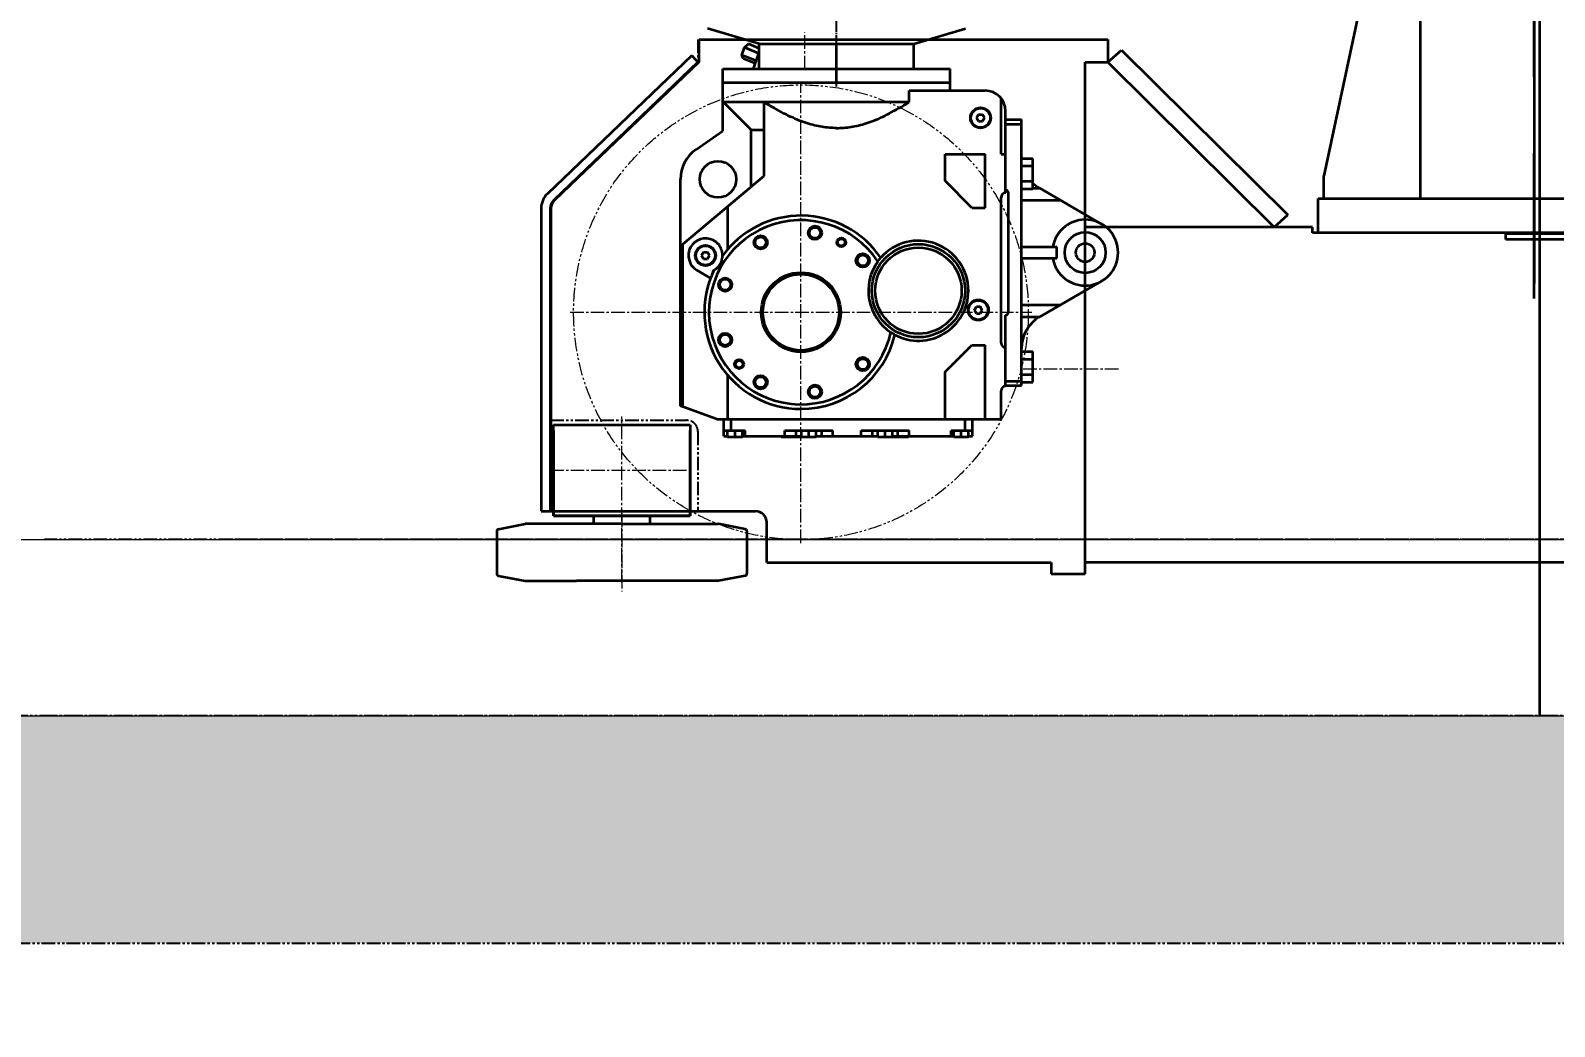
# Model space of a CAD drawing. Header units: millimetres. Extents: x -67280 to 67280, y -47520 to 47520.
# Drawn here: x 14634 to 15975, y 7327 to 8203 of the extents above; entities that cross this region are included whole.
import ezdxf

# ---------------------------------------------------------------- set-up
doc = ezdxf.new("R2010")
doc.units = ezdxf.units.MM
for name, pattern in [('CENTER', [16, 13, -1, 1, -1]), ('双点画线', [22, 12, -2, 2, -2, 2, -2]), ('点画线', [18, 12, -2, 2, -2])]:
    doc.linetypes.add(name, pattern=pattern)
doc.layers.get('0').update_dxf_attribs({"lineweight": 35})
for name, color, linetype, lineweight in [('7', 30, '双点画线', 18), ('ACAD0', 7, 'Continuous', 18), ('ACAD细实线', 2, 'Continuous', 18), ('CDRAFT0', 7, 'Continuous', 35), ('EB0', 7, 'Continuous', 35), ('EB0_1', 7, 'Continuous', 35), ('中心线层', 1, '点画线', 18), ('剖面线层', 6, 'Continuous', 18), ('尺寸线层', 4, 'Continuous', 18), ('粗实线层', 7, 'Continuous', 35), ('粗实线层_1', 7, 'Continuous', 35)]:
    doc.layers.add(name, color=color, linetype=linetype, lineweight=lineweight)
doc.styles.add('标准', font='', dxfattribs={"width": 0.667})
doc.styles.get('标准').set_extended_font_data('宋体')
doc.dimstyles.new('标准', dxfattribs={"dimscale": 160, "dimtxt": 2, "dimasz": 1, "dimexe": 1, "dimexo": 0, "dimgap": 1, "dimtad": 1, "dimdec": 1, "dimdsep": 46, "dimtxsty": '标准', "dimblk": '_CAXARROW', "dimcen": 0, "dimdle": 2, "dimaunit": 1, "dimadec": 0, "dimazin": 2, "dimtfac": 0.707107, "dimtdec": 3, "dimtmove": 0, "dimatfit": 3, "dimfxl": 0, "dimfrac": 2, "dimtolj": 1, "dimarcsym": 0})

# ---------------------------------------------------------------- blocks, each defined once
blk = doc.blocks.new('*X1422')
at = {"layer": '尺寸线层', "linetype": 'Continuous', "lineweight": 18}
for points in [[(-45548, 4482.5), (-45388, 4462.5), (-45388, 4502.5)], [(20352, 4482.5), (20192, 4462.5), (20192, 4502.5)]]:
    blk.add_hatch(color=0, dxfattribs=at).paths.add_polyline_path(points, flags=0)
at = {"layer": '尺寸线层', "color": 0}
for p, q in [((-45548, 7646.8), (-45548, 4322.5)), ((20352, 7646.8), (20352, 4322.5))]:
    blk.add_line(p, q, dxfattribs=at)
at = {"layer": '尺寸线层', "color": 0, "linetype": 'Continuous', "lineweight": 18}
blk.add_line((20352, 4482.5), (-45548, 4482.5), dxfattribs=at)
at = {"layer": '尺寸线层', "color": 0, "insert": (-12598, 4849.7), "char_height": 320, "width": 4468.485, "attachment_point": 5, "line_spacing_factor": 1.15057, "style": '标准'}
blk.add_mtext('\\T1.1;地轨总长=65900', dxfattribs=at)
blk = doc.blocks.new('_CAXARROW')
blk.add_hatch(color=0).paths.add_polyline_path([(0, 0), (-1, 0.125), (-1, -0.125)], flags=0)
blk = doc.blocks.new('*X1431')
at = {"layer": '尺寸线层', "linetype": 'Continuous', "lineweight": 18}
for points in [[(-43338, 6013.6), (-43178, 6033.6), (-43178, 5993.6)], [(18142, 6013.6), (17982, 6033.6), (17982, 5993.6)]]:
    blk.add_hatch(color=0, dxfattribs=at).paths.add_polyline_path(points, flags=0)
at = {"layer": '尺寸线层', "color": 0}
for p, q in [((-43338, 7599.8), (-43338, 5853.6)), ((18142, 7599.8), (18142, 5853.6))]:
    blk.add_line(p, q, dxfattribs=at)
at = {"layer": '尺寸线层', "color": 0, "linetype": 'Continuous', "lineweight": 18}
blk.add_line((-43338, 6013.6), (18142, 6013.6), dxfattribs=at)
at = {"layer": '尺寸线层', "color": 0, "insert": (-12598, 6333.6), "char_height": 320, "width": 4248.879, "attachment_point": 5, "line_spacing_factor": 1.15057, "style": '标准'}
blk.add_mtext('\\T1.1;2120x29=61480', dxfattribs=at)
blk = doc.blocks.new('*X1452')
at = {"layer": 'CDRAFT0'}
blk.add_line((-275, -6), (-275, 0), dxfattribs=at)
at = {"layer": 'EB0'}
for p, q in [((-250, 10463.2), (-250, -44.7)), ((-370, 355), (-435, 50)), ((-435, 30), (-435, 50))]:
    blk.add_line(p, q, dxfattribs=at)
at = {"layer": 'EB0_1'}
for p, q in [((-350, 30), (-350, 10349)), ((-350, 40), (-350, 180)), ((-440, 30), (-12.5, 30)), ((-440, 0), (-440, 30)), ((-12.5, 0), (-440, 0)), ((-75, -6), (-275, -6))]:
    blk.add_line(p, q, dxfattribs=at)
blk = doc.blocks.new('*X1526')
at = {"layer": 'EB0', "color": 1, "linetype": 'CENTER', "lineweight": 25}
blk.add_line((31.9, 198.7), (31.9, 271.3), dxfattribs=at)
at = {"layer": 'EB0', "color": 1}
for p, q in [((-36.1, 236), (-81.6, 249.5)), ((99.9, 236), (145.4, 249.5)), ((-51.3, 226.3), (-49, 232.8)), ((-49, 232.8), (-45.6, 236)), ((-36.5, 227.7), (-49, 232.8)), ((-36.1, 232.1), (-45.6, 236)), ((-41.2, 214), (-36.1, 228.9)), ((-36.1, 236), (99.9, 236)), ((-36.1, 214), (-36.1, 236)), ((31.9, 214), (31.9, 236)), ((99.9, 214), (99.9, 236)), ((-50.1, 223), (-51.3, 226.3)), ((-38.8, 221.2), (-51.3, 226.3)), ((-39.6, 218.8), (-50.1, 223)), ((-68.1, 214), (131.9, 214)), ((-68.1, 159.7), (-68.1, 214)), ((-68.1, 202), (131.9, 202)), ((31.9, 202), (31.9, 214)), ((131.9, 195), (131.9, 214)), ((95.7, 195), (162.6, 195)), ((95.7, 185), (95.7, 195)), ((176.6, 139), (176.6, 188.3)), ((-68.1, 185), (95.7, 185)), ((-63.8, 181), (-67.8, 185)), ((-60, 177.2), (-63.8, 181)), ((-56.3, 173.6), (-60, 177.2)), ((-29.6, 183.5), (-31.9, 185)), ((-31.9, 120), (-31.9, 185)), ((-27.3, 182.1), (-29.6, 183.5)), ((-25, 180.8), (-27.3, 182.1)), ((-22.8, 179.5), (-25, 180.8)), ((-20.7, 178.3), (-22.8, 179.5)), ((-18.6, 177.1), (-20.7, 178.3)), ((-16.5, 176), (-18.6, 177.1)), ((-14.5, 174.9), (-16.5, 176)), ((-12.5, 173.9), (-14.5, 174.9)), ((76.3, 173.9), (78.3, 174.9)), ((78.3, 174.9), (80.3, 176)), ((80.3, 176), (82.4, 177.1)), ((82.4, 177.1), (84.5, 178.3)), ((84.5, 178.3), (86.7, 179.5)), ((86.7, 179.5), (88.9, 180.8)), ((88.9, 180.8), (91.1, 182.1)), ((91.1, 182.1), (93.4, 183.5)), ((93.4, 183.5), (95.7, 185)), ((180.6, 105), (180.6, 177)), ((-52.8, 170.1), (-56.3, 173.6)), ((-49.4, 166.7), (-52.8, 170.1)), ((-46.2, 163.5), (-49.4, 166.7)), ((-43.1, 160.4), (-46.2, 163.5)), ((-10.6, 172.9), (-12.5, 173.9)), ((-8.6, 172), (-10.6, 172.9)), ((-6.7, 171.2), (-8.6, 172)), ((-4.9, 170.3), (-6.7, 171.2)), ((-3, 169.6), (-4.9, 170.3)), ((-1.2, 168.8), (-3, 169.6)), ((0.6, 168.1), (-1.2, 168.8)), ((2.3, 167.5), (0.6, 168.1)), ((4.1, 166.9), (2.3, 167.5)), ((5.8, 166.3), (4.1, 166.9)), ((7.5, 165.8), (5.8, 166.3)), ((9.2, 165.3), (7.5, 165.8)), ((10.9, 164.8), (9.2, 165.3)), ((12.6, 164.4), (10.9, 164.8)), ((14.2, 164), (12.6, 164.4)), ((15.9, 163.7), (14.2, 164)), ((17.5, 163.3), (15.9, 163.7)), ((19.1, 163.1), (17.5, 163.3)), ((20.7, 162.8), (19.1, 163.1)), ((22.4, 162.6), (20.7, 162.8)), ((24, 162.4), (22.4, 162.6)), ((25.6, 162.3), (24, 162.4)), ((27.1, 162.1), (25.6, 162.3)), ((28.7, 162.1), (27.1, 162.1)), ((30.3, 162), (28.7, 162.1)), ((31.9, 162), (30.3, 162)), ((31.9, 162), (33.5, 162)), ((33.5, 162), (35.1, 162.1)), ((35.1, 162.1), (36.7, 162.1)), ((36.7, 162.1), (38.3, 162.3)), ((38.3, 162.3), (39.9, 162.4)), ((39.9, 162.4), (41.5, 162.6)), ((41.5, 162.6), (43.1, 162.8)), ((43.1, 162.8), (44.7, 163.1)), ((44.7, 163.1), (46.3, 163.3)), ((46.3, 163.3), (47.9, 163.7)), ((47.9, 163.7), (49.6, 164)), ((49.6, 164), (51.2, 164.4)), ((51.2, 164.4), (52.9, 164.8)), ((52.9, 164.8), (54.6, 165.3)), ((54.6, 165.3), (56.3, 165.8)), ((56.3, 165.8), (58, 166.3)), ((58, 166.3), (59.7, 166.9)), ((59.7, 166.9), (61.5, 167.5)), ((61.5, 167.5), (63.2, 168.1)), ((63.2, 168.1), (65, 168.8)), ((65, 168.8), (66.9, 169.6)), ((66.9, 169.6), (68.7, 170.3)), ((68.7, 170.3), (70.6, 171.2)), ((70.6, 171.2), (72.5, 172)), ((72.5, 172), (74.4, 172.9)), ((74.4, 172.9), (76.3, 173.9)), ((155.1, 171), (156.9, 174)), ((156.9, 168), (155.1, 171)), ((156.9, 174), (160.3, 174)), ((156.9, 168), (160.3, 168)), ((162.1, 171), (160.3, 174)), ((160.3, 168), (162.1, 171)), ((180.6, 169.5), (194.6, 169.5)), ((180.6, 165.5), (194.6, 165.5)), ((194.6, -64.5), (194.6, 169.5)), ((-91.7, 143.3), (-68.1, 159.7)), ((-43.1, 160.4), (-31.9, 160.4)), ((-43.1, 110.6), (-43.1, 160.4)), ((127.4, 139), (162.6, 139)), ((127.4, 115.5), (127.4, 139)), ((162.6, 92), (162.6, 139)), ((176.6, 139), (180.6, 139)), ((194.6, 135.4), (204.6, 135.4)), ((204.6, 108.6), (204.6, 135.4)), ((194.6, 128.7), (204.6, 128.7)), ((-105.4, -82.4), (-105.4, 117)), ((-103.4, 60), (-31.9, 120)), ((150.9, 92), (127.4, 115.5)), ((194.6, 115.3), (204.6, 115.3)), ((194.6, 108.6), (204.6, 108.6)), ((204.6, 109.1), (210.6, 109.1)), ((210.6, 109.1), (210.6, 109.1)), ((210.6, 109.1), (210.6, 109.1)), ((210.6, 109.1), (210.6, 109.1)), ((210.6, 109.1), (210.6, 109.1)), ((210.6, 109.1), (210.6, 109.1)), ((210.6, 109.1), (210.6, 109.1)), ((265.1, 77.6), (210.6, 109.1)), ((176.6, -27), (176.6, 101)), ((183.1, 0), (183.1, 105)), ((194.6, 98.5), (228.9, 98.5)), ((-63.8, 55.4), (-63.8, 93.2)), ((150.9, 92), (162.6, 92)), ((-103.4, -83.1), (-103.4, 60)), ((-76.2, 63.2), (-76.6, 63.4)), ((-75.8, 62.9), (-76.2, 63.2)), ((-75.4, 62.7), (-75.8, 62.9)), ((-75, 62.4), (-75.4, 62.7)), ((-74.6, 62.1), (-75, 62.4)), ((-74.2, 61.9), (-74.6, 62.1)), ((-73.8, 61.6), (-74.2, 61.9)), ((-73.5, 61.2), (-73.8, 61.6)), ((-73.1, 60.9), (-73.5, 61.2)), ((-72.8, 60.6), (-73.1, 60.9)), ((-72.4, 60.2), (-72.8, 60.6)), ((-72.1, 59.9), (-72.4, 60.2)), ((-71.8, 59.5), (-72.1, 59.9)), ((-71.5, 59.2), (-71.8, 59.5)), ((-71.2, 58.8), (-71.5, 59.2)), ((-71, 58.4), (-71.2, 58.8)), ((-70.7, 58), (-71, 58.4)), ((-70.5, 57.6), (-70.7, 58)), ((-70.2, 57.2), (-70.5, 57.6)), ((-70, 56.8), (-70.2, 57.2)), ((-69.8, 56.3), (-70, 56.8)), ((-69.6, 55.9), (-69.8, 56.3)), ((-69.4, 55.4), (-69.6, 55.9)), ((-69.2, 54.9), (-69.4, 55.4)), ((-69.1, 54.5), (-69.2, 54.9)), ((-68.9, 54), (-69.1, 54.5)), ((-68.8, 53.5), (-68.9, 54)), ((194.6, 57.5), (225.6, 57.5)), ((225.6, 47.5), (225.6, 57.5)), ((-86.9, 50), (-85.1, 53)), ((-85.1, 47), (-86.9, 50)), ((-85.1, 53), (-81.7, 53)), ((-85.1, 47), (-81.7, 47)), ((-79.9, 50), (-81.7, 53)), ((-81.7, 47), (-79.9, 50)), ((-72.2, 40), (-72, 40.3)), ((-72, 40.3), (-71.7, 40.6)), ((-71.7, 40.6), (-71.5, 40.9)), ((-71.5, 40.9), (-71.3, 41.2)), ((-71.3, 41.2), (-71, 41.5)), ((-71, 41.5), (-70.8, 41.8)), ((-70.8, 41.8), (-70.6, 42.2)), ((-70.6, 42.2), (-70.4, 42.5)), ((-70.4, 42.5), (-70.2, 42.8)), ((-70.2, 42.8), (-70, 43.2)), ((-70, 43.2), (-69.9, 43.5)), ((-69.9, 43.5), (-69.7, 43.9)), ((-69.7, 43.9), (-69.5, 44.2)), ((-69.5, 44.2), (-69.4, 44.6)), ((-69.4, 44.6), (-69.3, 45)), ((-69.3, 45), (-69.1, 45.3)), ((-69.1, 45.3), (-69, 45.7)), ((-69, 45.7), (-68.9, 46)), ((-68.9, 46.3), (-68.8, 46.6)), ((-68.9, 46), (-68.9, 46.3)), ((-68.7, 53), (-68.8, 53.5)), ((-68.8, 46.6), (-68.7, 46.9)), ((-68.6, 52.5), (-68.7, 53)), ((-68.7, 46.9), (-68.6, 47.2)), ((-68.5, 52), (-68.6, 52.5)), ((-68.6, 47.8), (-68.5, 48)), ((-68.6, 47.5), (-68.6, 47.8)), ((-68.6, 47.2), (-68.6, 47.5)), ((-68.5, 51.5), (-68.5, 52)), ((-68.4, 51.1), (-68.5, 51.5)), ((-68.5, 48.5), (-68.4, 48.7)), ((-68.5, 48.2), (-68.5, 48.5)), ((-68.5, 48), (-68.5, 48.2)), ((-68.4, 50.6), (-68.4, 51.1)), ((-68.4, 50.1), (-68.4, 50.6)), ((-68.4, 49.6), (-68.4, 50.1)), ((-68.4, 49.5), (-68.4, 49.6)), ((-68.4, 49.6), (-68.4, 49.6)), ((-68.4, 49.6), (-68.4, 49.6)), ((-68.4, 49.4), (-68.4, 49.5)), ((-68.4, 49.5), (-68.4, 49.5)), ((-68.4, 49.3), (-68.4, 49.4)), ((-68.4, 49.1), (-68.4, 49.3)), ((-68.4, 49), (-68.4, 49.1)), ((-68.4, 48.8), (-68.4, 49)), ((-68.4, 48.7), (-68.4, 48.8)), ((68.2, 44.7), (68.3, 44.8)), ((68.3, 44.8), (68.4, 45)), ((68.4, 45), (68.5, 45.2)), ((68.5, 45.2), (68.7, 45.3)), ((68.7, 45.3), (68.8, 45.5)), ((68.8, 45.5), (68.9, 45.7)), ((68.9, 45.7), (69, 45.8)), ((69, 45.8), (69.2, 46)), ((69.2, 46), (69.3, 46.1)), ((69.3, 46.1), (69.4, 46.3)), ((69.4, 46.3), (69.5, 46.4)), ((69.5, 46.4), (69.6, 46.6)), ((69.6, 46.6), (69.7, 46.7)), ((69.7, 46.7), (69.8, 46.8)), ((69.8, 46.8), (69.9, 46.9)), ((69.9, 46.9), (70, 47.1)), ((70, 47.1), (70.1, 47.2)), ((70.1, 47.2), (70.2, 47.3)), ((70.2, 47.3), (70.3, 47.4)), ((70.3, 47.4), (70.4, 47.5)), ((70.4, 47.6), (70.5, 47.6)), ((70.4, 47.5), (70.4, 47.6)), ((70.5, 47.6), (70.6, 47.7)), ((70.6, 47.8), (70.7, 47.8)), ((70.6, 47.7), (70.6, 47.8)), ((70.7, 47.9), (70.8, 47.9)), ((70.7, 47.9), (70.7, 47.9)), ((70.7, 47.8), (70.7, 47.9)), ((70.8, 48), (70.8, 48)), ((70.8, 47.9), (70.8, 48)), ((70.8, 47.9), (70.8, 47.9)), ((194.6, 47.5), (225.6, 47.5)), ((-79, 29.9), (-91.1, 37.1)), ((-76.6, 36.6), (-76.5, 36.7)), ((-76.6, 35.5), (-76.6, 36.6)), ((-76.5, 36.7), (-76.4, 36.7)), ((-76.4, 36.7), (-76.3, 36.8)), ((-76.3, 36.8), (-76.2, 36.8)), ((-76.2, 36.8), (-76.1, 36.9)), ((-76.1, 36.9), (-76, 36.9)), ((-76, 36.9), (-75.9, 37)), ((-75.9, 37), (-75.8, 37.1)), ((-75.9, 37), (-75.9, 37)), ((-75.9, 37), (-75.9, 37)), ((-75.8, 37.1), (-75.7, 37.1)), ((-75.7, 37.1), (-75.6, 37.2)), ((-75.6, 37.2), (-75.5, 37.2)), ((-75.5, 37.2), (-75.4, 37.3)), ((-75.4, 37.3), (-75.2, 37.4)), ((-75.2, 37.4), (-75.1, 37.5)), ((-75.1, 37.5), (-74.9, 37.6)), ((-74.9, 37.6), (-74.7, 37.8)), ((-74.7, 37.8), (-74.5, 37.9)), ((-74.5, 37.9), (-74.3, 38.1)), ((-74.3, 38.1), (-74, 38.3)), ((-74, 38.3), (-73.8, 38.5)), ((-73.8, 38.5), (-73.5, 38.7)), ((-73.5, 38.7), (-73.3, 38.9)), ((-73.3, 38.9), (-73, 39.2)), ((-73, 39.2), (-72.8, 39.4)), ((-72.8, 39.4), (-72.5, 39.7)), ((-72.5, 39.7), (-72.2, 40)), ((210.6, -4.1), (265.1, 27.4)), ((153.1, 2), (154.9, 5)), ((154.9, -1), (153.1, 2)), ((154.9, 5), (158.3, 5)), ((160.1, 2), (158.3, 5)), ((158.3, -1), (160.1, 2)), ((194.6, 6.5), (228.9, 6.5)), ((154.9, -1), (158.3, -1)), ((180.6, -31), (180.6, -2.5)), ((194.6, -4.1), (210.6, -4.1)), ((210.6, -4.1), (210.6, -4.1)), ((210.6, -4.1), (210.6, -4.1)), ((210.6, -4.1), (210.6, -4.1)), ((210.6, -4.1), (210.6, -4.1)), ((210.6, -4.1), (210.6, -4.1)), ((79.8, -17.8), (79.7, -17.7)), ((80, -17.9), (79.8, -17.8)), ((80.2, -18), (80, -17.9)), ((80.3, -18.2), (80.2, -18)), ((80.5, -18.3), (80.3, -18.2)), ((80.7, -18.4), (80.5, -18.3)), ((80.9, -18.5), (80.7, -18.4)), ((81, -18.6), (80.9, -18.5)), ((81.2, -18.7), (81, -18.6)), ((81.3, -18.8), (81.2, -18.7)), ((81.5, -18.9), (81.3, -18.8)), ((81.7, -19), (81.5, -18.9)), ((81.8, -19), (81.7, -19)), ((82, -19.1), (81.8, -19)), ((82.1, -19.2), (82, -19.1)), ((82.2, -19.3), (82.1, -19.2)), ((82.3, -19.4), (82.2, -19.3)), ((82.5, -19.4), (82.3, -19.4)), ((82.6, -19.5), (82.5, -19.4)), ((82.7, -19.5), (82.6, -19.5)), ((82.8, -19.6), (82.7, -19.5)), ((82.9, -19.6), (82.8, -19.6)), ((82.9, -19.7), (82.9, -19.6)), ((83, -19.7), (82.9, -19.7)), ((83.1, -19.8), (83, -19.7)), ((83.1, -19.8), (83.1, -19.8)), ((83.2, -19.8), (83.1, -19.8)), ((83.2, -19.8), (83.2, -19.8)), ((83.2, -19.8), (83.2, -19.8)), ((83.3, -19.9), (83.2, -19.8)), ((83.3, -19.9), (83.3, -19.9)), ((127.4, -52.5), (150.9, -29)), ((150.9, -29), (162.6, -29)), ((162.6, -94), (162.6, -29)), ((180.6, -65), (180.6, -31)), ((194.6, -34.6), (204.6, -34.6)), ((204.6, -41.3), (204.6, -34.6)), ((127.4, -94), (127.4, -52.5)), ((194.6, -41.3), (204.6, -41.3)), ((204.6, -54.7), (204.6, -41.3)), ((-63.8, -94), (-63.8, -55.4)), ((180.6, -60.5), (194.6, -60.5)), ((180.6, -64.5), (194.6, -64.5)), ((194.6, -54.7), (204.6, -54.7)), ((194.6, -61.4), (204.6, -61.4)), ((204.6, -61.4), (204.6, -54.7)), ((176.6, -94), (176.6, -69)), ((-103.4, -83.1), (-105.4, -82.4)), ((-73.4, -94), (-103.4, -83.1)), ((-73.4, -94), (176.6, -94)), ((-67.4, -109), (-67.4, -94)), ((-67.4, -104), (-60.9, -104)), ((-63.9, -109.5), (-63.9, -104)), ((-60.9, -104), (-60.9, -94)), ((-60.9, -104), (-48.5, -104)), ((-57.4, -109.5), (-57.4, -104)), ((-50.9, -109.5), (-50.9, -104)), ((-48.5, -109), (-48.5, -104)), ((-13.5, -104), (28.7, -104)), ((-13.5, -109), (-13.5, -104)), ((-3.6, -109), (-3.6, -104)), ((1.1, -109.5), (1.1, -104)), ((7.6, -109.5), (7.6, -104)), ((14.1, -109.5), (14.1, -104)), ((18.9, -109), (18.9, -104)), ((28.7, -109), (28.7, -104)), ((53.5, -104), (95.7, -104)), ((53.5, -109), (53.5, -104)), ((63.4, -109), (63.4, -104)), ((68.1, -109.5), (68.1, -104)), ((74.6, -109.5), (74.6, -104)), ((81.1, -109.5), (81.1, -104)), ((85.9, -109), (85.9, -104)), ((95.7, -109), (95.7, -104)), ((132.7, -104), (145.1, -104)), ((132.7, -109), (132.7, -104)), ((135.1, -109.5), (135.1, -104)), ((141.6, -109.5), (141.6, -104)), ((145.1, -104), (145.1, -94)), ((145.1, -104), (151.6, -104)), ((148.1, -109.5), (148.1, -104)), ((151.6, -109), (151.6, -94)), ((-67.4, -109), (-63.9, -109)), ((-63.9, -109.5), (-57.4, -109.5)), ((-57.4, -109.5), (-50.9, -109.5)), ((-50.9, -109), (-48.5, -109)), ((-48.5, -109), (-13.5, -109)), ((-16.9, -109.5), (-16.9, -109)), ((-16.9, -109.5), (-8.4, -109.5)), ((-13.5, -109), (-3.6, -109)), ((-8.4, -109.5), (0.1, -109.5)), ((-3.6, -109), (1.1, -109)), ((0.1, -109.5), (0.1, -109)), ((1.1, -109.5), (7.6, -109.5)), ((7.6, -109.5), (14.1, -109.5)), ((14.1, -109), (18.9, -109)), ((18.9, -109), (28.7, -109)), ((28.7, -109), (53.5, -109)), ((53.5, -109), (63.4, -109)), ((63.4, -109), (68.1, -109)), ((68.1, -109.5), (95.1, -109.5)), ((81.1, -109), (85.9, -109)), ((85.9, -109), (95.7, -109)), ((95.1, -109.5), (95.1, -109)), ((95.7, -109), (132.7, -109)), ((132.7, -109), (135.1, -109)), ((135.1, -109.5), (141.6, -109.5)), ((141.6, -109.5), (148.1, -109.5)), ((148.1, -109), (151.6, -109))]:
    blk.add_line(p, q, dxfattribs=at)
for centre, radius in [((158.6, 171), 9), ((158.6, 171), 8.5), ((-72.4, 117), 16), ((-34.9, 61.5), 6), ((12.9, 69.9), 6), ((12.9, 69.9), 4.79), ((250.6, 52.5), 18), ((-83.4, 50), 9), ((-83.4, 50), 8.5), ((-34.9, 61.5), 4.8), ((36.1, 61.5), 4), ((36.1, 61.5), 3.19), ((103.9, 19), 41), ((103.9, 19), 38), ((250.6, 52.5), 8.2), ((55, 45.6), 6), ((55, 45.6), 4.8), ((-66.1, 24.3), 6), ((-66.1, 24.3), 4.8), ((0.6, 0), 35), ((0.6, 0), 33.5), ((156.6, 2), 9), ((156.6, 2), 8.5), ((-66.1, -24.3), 6), ((-66.1, -24.3), 4.8), ((55, -45.6), 6), ((-53.8, -45.6), 4), ((-53.8, -45.6), 3.19), ((55, -45.6), 4.8), ((-34.9, -61.5), 6), ((-34.9, -61.5), 4.8), ((12.9, -69.9), 6), ((12.9, -69.9), 4.79)]:
    blk.add_circle(centre, radius, dxfattribs=at)
for centre, radius, start, end in [((162.6, 177), 18, 0, 90), ((-73.4, 117), 32, 124.8785, 180), ((226.6, 136.8), 32, 180.1001, 182.5399), ((180.6, 105), 2.5, 360, 90), ((226.6, 136.8), 32, 226.5676, 239.906), ((180.6, 101), 4, 90, 180), ((0.6, 0), 81, 33.4718, 347.3721), ((0.6, 0), 85, 34.3508, 144.2739), ((250.6, 52.5), 29, 189.9282, 170.0718), ((-83.4, 50), 15, 63.1155, 239.2371), ((103.9, 19), 44, 0, 138.8353), ((103.9, 19), 44, 144.3035, 236.5404), ((0.6, 0), 85, 154.2007, 270), ((103.9, 19), 44, 242.0086, 360), ((180.6, 0), 2.5, 270, 360), ((226.6, -31.8), 32, 120.094, 179.8999), ((0.6, 0), 85, 270, 346.4931), ((180.6, -27), 4, 180, 270), ((180.6, -69), 4, 90, 180)]:
    blk.add_arc(centre, radius, start, end, dxfattribs=at)
blk = doc.blocks.new('*X1439')
at = {"layer": '7', "linetype": '双点画线', "lineweight": 25}
for p, q in [((-220.6, -95), (-100.6, -95)), ((-90.6, -105), (-90.6, -175)), ((-220.6, -175), (-60.6, -175)), ((4735.6, -200), (-665.6, -200)), ((4735.6, -355), (-665.6, -355))]:
    blk.add_line(p, q, dxfattribs=at)
blk.add_arc((-100.6, -105), 10, 0, 90, dxfattribs=at)
at = {"layer": 'ACAD0', "color": 7, "linetype": 'Continuous', "lineweight": 35}
for p, q in [((-217.6, -179), (-217.6, -99)), ((-217.6, -99), (-97.6, -99)), ((-97.6, -99), (-97.6, -179)), ((-97.6, -179), (-217.6, -179)), ((-182.6, -179), (-182.6, -186.2)), ((-132.6, -186.2), (-132.6, -179))]:
    blk.add_line(p, q, dxfattribs=at)
at = {"layer": 'EB0'}
for p, q in [((645, 207), (645, 261.1)), ((645, 12), (645, 140)), ((-228.6, -175), (-220.6, -175)), ((-220, -175), (-40, -175)), ((-30, -220), (-30, -185)), ((-30, -220), (220, -220)), ((220, -220), (220, -230)), ((4190, -220), (250, -220)), ((220, -230), (250, -230))]:
    blk.add_line(p, q, dxfattribs=at)
at = {"layer": 'EB0', "linetype": '双点画线', "lineweight": 25}
blk.add_line((4530.6, -200), (-512, -200), dxfattribs=at)
at = {"layer": 'EB0'}
blk.add_arc((-40, -185), 10, 0, 90, dxfattribs=at)
at = {"layer": 'EB0_1'}
blk.add_line((816, 69), (620, 69), dxfattribs=at)
at = {"layer": '中心线层', "linetype": '点画线', "lineweight": 18}
for p, q in [((279.4, -50), (193.8, -50)), ((-157.6, -176.9), (-157.6, -245.5))]:
    blk.add_line(p, q, dxfattribs=at)
at = {"layer": '中心线层'}
for p, q in [((-157.6, -237.6), (-157.6, -91.7)), ((-220.6, -139), (-94.6, -139))]:
    blk.add_line(p, q, dxfattribs=at)
at = {"layer": '粗实线层'}
for p, q in [((-266.2, -190.7), (-242.6, -186.2)), ((-157.6, -186.2), (-242.6, -186.2)), ((-148.6, -179), (-198.6, -179)), ((-157.6, -186.2), (-121.6, -186.2)), ((-157.6, -186.2), (-72.6, -186.2)), ((-49, -190.7), (-72.6, -186.2)), ((-267.6, -192.6), (-267.6, -229.8)), ((-47.6, -192.6), (-47.6, -229.8)), ((-266.2, -231.7), (-242.6, -236.2)), ((-242.6, -236.2), (-197.6, -236.2)), ((-117.6, -236.2), (-197.6, -236.2)), ((-72.6, -236.2), (-117.6, -236.2)), ((-49, -231.7), (-72.6, -236.2))]:
    blk.add_line(p, q, dxfattribs=at)
for centre, start, end in [((-265.6, -192.6), 108.4349, 180), ((-49.6, -192.6), 0, 71.5651), ((-265.6, -229.8), 180, 251.5651), ((-49.6, -229.8), 288.4349, 0)]:
    blk.add_arc(centre, 2, start, end, dxfattribs=at)
at = {"layer": '粗实线层_1'}
for p, q in [((-217.6, -104), (-217.6, -179)), ((-212.6, -99), (-102.6, -99)), ((-97.6, -179), (-97.6, -104)), ((-217.6, -179), (-217.6, -175)), ((-217.6, -179), (-97.6, -179))]:
    blk.add_line(p, q, dxfattribs=at)
at = {"layer": 'EB0'}
blk.add_blockref('*X1452', (895, 70), dxfattribs=at)
at = {"layer": '7', "linetype": '双点画线', "lineweight": 25}
for p, q in [((-90.6, 240), (-90.6, 220)), ((-90.6, 220), (-217.5, 98.6)), ((-220.6, 91.3), (-220.6, -175))]:
    blk.add_line(p, q, dxfattribs=at)
at = {"layer": '7'}
blk.add_circle((0, 0), 200, dxfattribs=at)
at = {"layer": '7', "linetype": '双点画线', "lineweight": 25}
blk.add_arc((-210.6, 91.3), 10, 133.7366, 180, dxfattribs=at)
at = {"layer": 'EB0'}
for p, q in [((-90, 240), (-90, 220)), ((-90, 240), (270, 240)), ((270, 240), (270, 220)), ((270, 220), (282, 230.6)), ((282, 230.6), (428.2, 85.6)), ((-96.1, 225.8), (-223.1, 104.3)), ((-90.6, 220), (-217.5, 98.6)), ((-90, 220), (-216.9, 98.6)), ((-96.1, 225.8), (-90.6, 220)), ((250, -230), (250, 220)), ((250, 220), (270, 220)), ((270, 220), (416.2, 75)), ((-228.6, 91.3), (-228.6, -175)), ((-220.6, 91.3), (-220.6, -175)), ((-220, 91.3), (-220, -175)), ((416.2, 75), (428.2, 85.6)), ((250, 65), (250, 80)), ((450, 75), (250, 75)), ((450, 70), (450, 75)), ((1020, 70), (450, 70))]:
    blk.add_line(p, q, dxfattribs=at)
for centre, radius in [((-210.6, 91.3), 18), ((-210.6, 91.3), 10), ((-210, 91.3), 10)]:
    blk.add_arc(centre, radius, 133.7366, 180, dxfattribs=at)
at = {"layer": '中心线层', "linetype": '点画线', "lineweight": 18}
blk.add_line((3.5, 213.7), (3.5, 246.2), dxfattribs=at)
at = {"layer": '中心线层'}
for p, q in [((0, -203), (0, 203)), ((-203, 0), (203, 0))]:
    blk.add_line(p, q, dxfattribs=at)
at = {"layer": '粗实线层'}
blk.add_blockref('*X1526', (-0.6, 0), dxfattribs=at)
blk = doc.blocks.new('*X1599')
at = {"layer": '剖面线层', "linetype": 'Continuous', "lineweight": 18}
h = blk.add_hatch(dxfattribs=at)
h.set_pattern_fill('AR-CONC', color=256, style=0)
h.set_pattern_definition([(50, (0, 0), (182.18467, -15.9391), [19.05, -209.55]), (355, (0, 0), (-35.2428, 191.05664), [15.24, -167.64]), (100.451, (15.18, -1.33), (146.9425, 175.1167), [16.19, -178.09]), (46.1842, (0, 50.8), (271.07904, -42.0423), [28.575, -314.325]), (96.6356, (22.6, 47.3), (237.4042, 247.4256), [24.285, -267.135]), (351.184, (0, 50.8), (237.4046, 247.4251), [22.86, -251.46]), (21, (25.4, 38.1), (151.61488, -102.26552), [19.05, -209.55]), (326, (25.4, 38.1), (61.80203, 184.18797), [15.24, -167.64]), (71.4514, (38.03, 29.58), (213.4165, 81.92286), [16.19, -178.09]), (37.5, (0, 0), (3.088603, 84.55504), [0, -165.608, 0, -170.18, 0, -168.275]), (7.5, (0, 0), (66.81966, 100.18057), [0, -97.028, 0, -161.798, 0, -64.135]), (-32.5, (-56.64, 0), (135.590595, -5.728744), [0, -63.5, 0, -198.12, 0, -262.89]), (-42.5, (-82.04, 0), (148.12918, 25.4265), [0, -82.55, 0, -131.572, 0, -186.69])])
h.paths.add_polyline_path([(-65900, -100), (-65900, -3.4), (-65900, 100), (0, 100), (0, -100)], flags=0)
at = {"layer": '7', "linetype": '双点画线', "lineweight": 25}
for p, q in [((0, 100), (-65900, 100)), ((-65900, -100), (0, -100))]:
    blk.add_line(p, q, dxfattribs=at)

msp = doc.modelspace()

# ---------------------------------------------------------------- linework, layer by layer
at = {"layer": 'EB0'}
msp.add_line((15962.031, 7599.786), (15962.031, 18849.786), dxfattribs=at)
at = {"layer": '尺寸线层'}
msp.add_line((15962.031, 7599.786), (15962.031, 18849.786), dxfattribs=at)

# ---------------------------------------------------------------- dimensions: what is measured, and where the dimension line sits
for base, p1, p2, override, picture, middle in [((-45547.969, 4482.546), (20352.031, 7646.786), (-45547.969, 7646.786), {"dimpost": '地轨总长=<>', "dimsah": 1, "dimtfill": 1, "dimtzin": 8}, '*X1422', (-12597.969, 4482.546)), ((18142.031, 6013.616), (-43337.969, 7599.786), (18142.031, 7599.786), {"dimpost": '2120x29=<>', "dimsah": 1, "dimtfill": 1, "dimtzin": 8}, '*X1431', (-12597.969, 6013.616))]:
    dim = msp.add_linear_dim(base=base, p1=p1, p2=p2, dimstyle='标准', override=override, dxfattribs=at)
    dim.commit()
    dim.dimension.update_dxf_attribs({"geometry": picture, "text_midpoint": middle})

# ---------------------------------------------------------------- next in the draw order: block references
msp.add_blockref('*X1439', (15312.039, 7954.786), dxfattribs=at)

# ---------------------------------------------------------------- next in the draw order: linework, layer by layer
for p, q in [((-45547.969, 7754.786), (20352.031, 7754.786)), ((-45547.969, 7599.786), (20352.031, 7599.786))]:
    msp.add_line(p, q, dxfattribs=at)

# ---------------------------------------------------------------- next in the draw order: block references
at = {"layer": 'ACAD细实线'}
msp.add_blockref('*X1599', (20352.031, 7499.786), dxfattribs=at)

doc.saveas('drawing.dxf')
